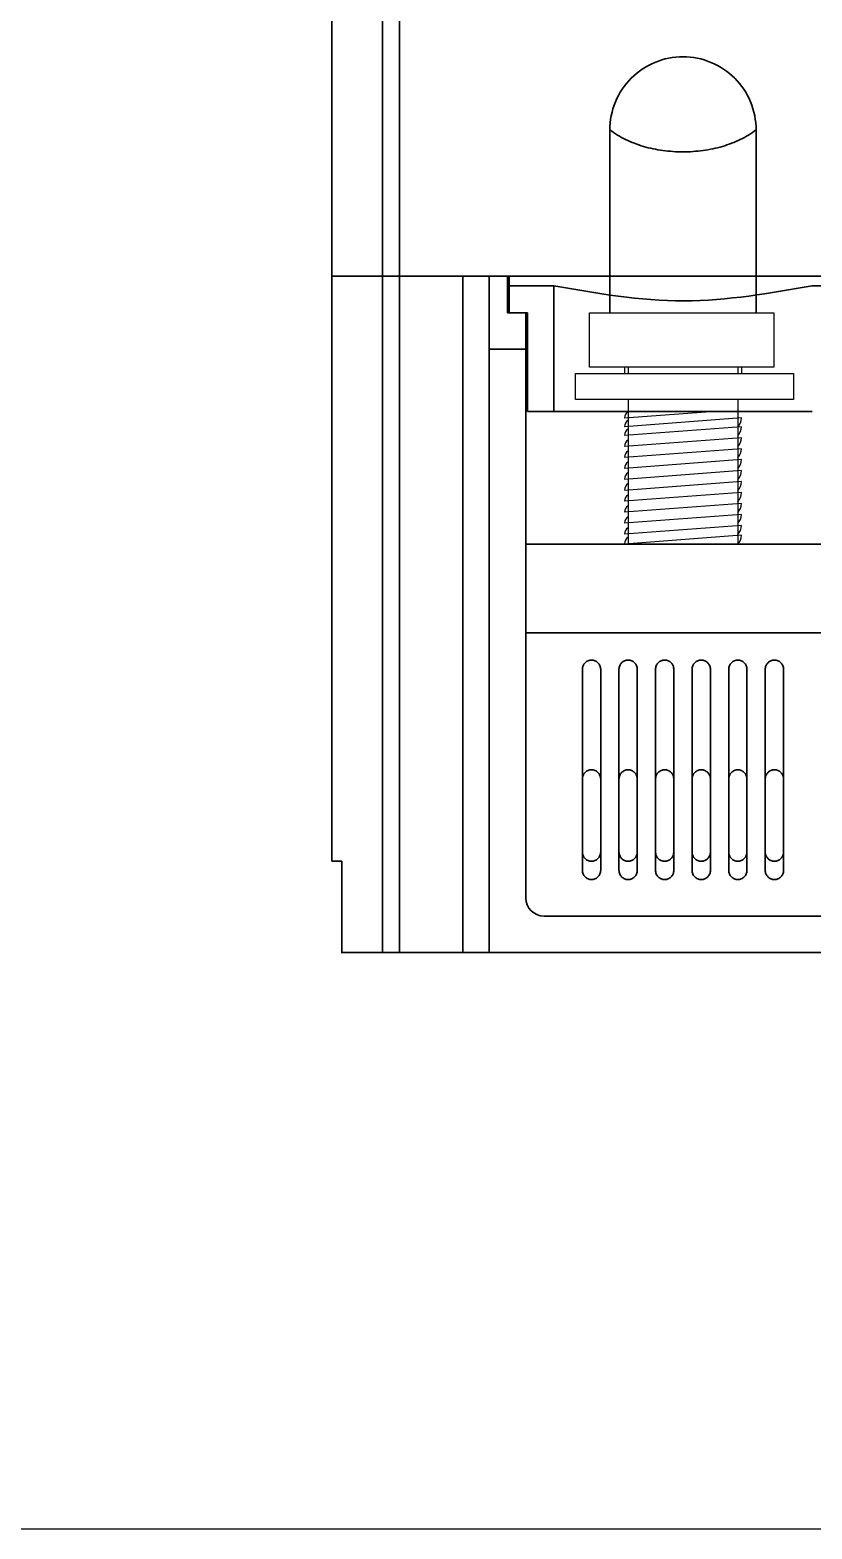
# Model space of a CAD drawing. Header units: millimetres. Extents: x 79 to 919, y 65 to 646.
# Drawn here: x 750.4 to 793.1, y 65 to 147 of the extents above; entities that cross this region are included whole.
import ezdxf

# ---------------------------------------------------------------- set-up
doc = ezdxf.new("R2010")
doc.units = ezdxf.units.MM
for name, color, linetype in [('3', 3, 'Continuous'), ('4', 133, 'Continuous'), ('55', 5, 'Continuous')]:
    doc.layers.add(name, color=color, linetype=linetype)

msp = doc.modelspace()

# ---------------------------------------------------------------- linework, layer by layer
at = {"color": 0, "linetype": 'ByBlock', "lineweight": 35}
for p, q in [((766.891, 133.517), (766.891, 186.217)), ((769.652, 96.517), (769.652, 186.217)), ((770.596, 96.517), (770.596, 186.217)), ((782.091, 131.517), (782.091, 141.517)), ((790.091, 131.517), (790.091, 141.517)), ((846.891, 133.517), (766.891, 133.517)), ((834.391, 133.517), (779.391, 133.517))]:
    msp.add_line(p, q, dxfattribs=at)
msp.add_lwpolyline([(79.485, 646.03), (919.402, 646.03), (919.402, 64.992), (79.485, 64.992)], close=True)
for points, knots in [([(782.091, 141.517), (782.091, 142.037), (782.299, 143.089), (783.189, 144.419), (784.519, 145.309), (785.571, 145.517), (786.091, 145.517)], [0, 0, 0, 0, 1.560723, 3.121445, 4.682168, 6.24289, 6.24289, 6.24289, 6.24289]), ([(786.091, 145.517), (786.611, 145.517), (787.663, 145.309), (788.992, 144.419), (789.883, 143.089), (790.091, 142.037), (790.091, 141.517)], [0, 0, 0, 0, 1.560723, 3.121445, 4.682168, 6.24289, 6.24289, 6.24289, 6.24289]), ([(782.091, 141.517), (782.361, 141.314), (782.953, 140.958), (783.937, 140.586), (784.995, 140.365), (786.091, 140.291), (787.187, 140.365), (788.245, 140.586), (789.228, 140.958), (789.821, 141.314), (790.091, 141.517)], [0, 0, 0, 0, 1.012314, 2.059029, 3.140808, 4.242998, 5.345189, 6.426967, 7.473683, 8.485997, 8.485997, 8.485997, 8.485997])]:
    msp.add_open_spline(points, degree=3, knots=knots, dxfattribs=at)
at = {"layer": '3', "color": 0, "linetype": 'ByBlock', "lineweight": 35}
for p, q in [((776.591, 133.517), (776.591, 132.981)), ((776.591, 133.517), (837.191, 133.517)), ((779.033, 132.981), (776.591, 132.981)), ((776.591, 132.981), (776.591, 131.517)), ((779.033, 126.117), (779.033, 132.981)), ((799.833, 132.981), (793.148, 132.981)), ((777.491, 131.517), (777.591, 131.517)), ((777.591, 131.517), (777.591, 126.117)), ((777.591, 126.117), (779.033, 126.117))]:
    msp.add_line(p, q, dxfattribs=at)
at = {"layer": '3'}
for p, q in [((780.985, 131.517), (791.066, 131.517)), ((780.985, 128.531), (780.985, 131.517)), ((791.066, 131.517), (791.066, 128.531)), ((791.066, 128.531), (780.985, 128.531)), ((782.891, 128.531), (782.891, 128.189)), ((783.091, 128.531), (783.091, 128.189)), ((789.091, 128.531), (789.091, 128.189)), ((789.291, 128.531), (789.291, 128.189)), ((783.091, 126.776), (783.091, 118.867)), ((789.091, 126.776), (789.091, 118.867)), ((787.834, 126.117), (782.891, 125.747)), ((789.291, 125.762), (782.891, 125.282)), ((789.291, 125.282), (782.891, 124.802)), ((789.291, 124.682), (782.891, 124.202)), ((789.291, 124.082), (782.891, 123.602)), ((789.291, 123.482), (782.891, 123.002)), ((789.291, 122.882), (782.891, 122.402)), ((789.291, 122.282), (782.891, 121.802)), ((789.291, 121.682), (782.891, 121.202)), ((789.291, 121.082), (782.891, 120.602)), ((789.291, 120.482), (782.891, 120.002)), ((789.291, 119.882), (782.891, 119.402)), ((789.291, 119.347), (782.891, 118.867))]:
    msp.add_line(p, q, dxfattribs=at)
msp.add_lwpolyline([(780.206, 128.189), (792.136, 128.189), (792.136, 126.776), (780.206, 126.776)], close=True, dxfattribs=at)
for centre, radius, start, end in [((783.305, 125.747), 0.414, 121.1623, 180), ((783.305, 125.282), 0.414, 121.1623, 180), ((788.598, 125.762), 0.693, 314.35203, 0), ((783.305, 124.802), 0.414, 121.1623, 180), ((788.598, 125.282), 0.693, 314.35203, 0), ((788.598, 124.682), 0.693, 314.35203, 0), ((783.305, 124.202), 0.414, 121.1623, 180), ((783.305, 123.602), 0.414, 121.1623, 180), ((788.598, 124.082), 0.693, 314.35203, 0), ((783.305, 123.002), 0.414, 121.1623, 180), ((788.598, 123.482), 0.693, 314.35203, 0), ((783.305, 122.417), 0.414, 121.1623, 180), ((783.305, 121.817), 0.414, 121.1623, 180), ((788.598, 122.882), 0.693, 314.35203, 0), ((788.598, 122.282), 0.693, 314.35203, 0), ((783.305, 121.202), 0.414, 121.1623, 180), ((788.598, 121.682), 0.693, 314.35203, 0), ((783.305, 120.602), 0.414, 121.1623, 180), ((788.598, 121.082), 0.693, 314.35203, 0), ((783.305, 120.002), 0.414, 121.1623, 180), ((783.305, 119.402), 0.414, 121.1623, 180), ((788.598, 120.482), 0.693, 314.35203, 0), ((788.598, 119.882), 0.693, 314.35203, 0), ((783.305, 118.882), 0.414, 121.1623, 180), ((788.598, 119.347), 0.693, 314.35203, 0)]:
    msp.add_arc(centre, radius, start, end, dxfattribs=at)
at = {"layer": '3', "color": 0, "linetype": 'ByBlock', "lineweight": 35}
msp.add_open_spline([(793.148, 132.981), (790.86, 132.599), (788.538, 132.168), (783.736, 132.158), (781.337, 132.596), (779.033, 132.981)], degree=3, knots=[0, 0, 0, 0, 0.5, 0.5, 1, 1, 1, 1], dxfattribs=at)
msp.add_rational_spline([(779.033, 126.117), (783.675, 126.117), (788.507, 126.117), (793.148, 126.117)], [0.989961183242, 0.963981359512, 0.963981359512, 0.989961183242], degree=3, dxfattribs=at)
at = {"layer": '4', "color": 0, "linetype": 'ByBlock', "lineweight": 35}
for p, q in [((766.891, 133.517), (766.891, 101.517)), ((766.891, 133.517), (774.055, 133.517)), ((774.055, 96.517), (774.055, 133.517)), ((774.055, 133.517), (775.491, 133.517)), ((775.491, 133.517), (775.491, 129.517)), ((775.491, 133.517), (776.491, 133.517)), ((776.491, 133.517), (776.491, 131.517)), ((776.491, 133.517), (776.591, 133.517)), ((777.491, 131.517), (776.491, 131.517)), ((777.491, 129.517), (777.491, 131.517)), ((775.491, 129.517), (775.491, 96.517)), ((775.491, 129.517), (777.491, 129.517)), ((777.491, 129.517), (777.491, 99.517)), ((780.591, 101.017), (780.591, 112.017)), ((781.591, 112.017), (781.591, 101.017)), ((782.591, 101.017), (782.591, 112.017)), ((783.591, 112.017), (783.591, 101.017)), ((784.591, 101.017), (784.591, 112.017)), ((785.591, 112.017), (785.591, 101.017)), ((786.591, 101.017), (786.591, 112.017)), ((787.591, 112.017), (787.591, 101.017)), ((788.591, 101.017), (788.591, 112.017)), ((789.591, 112.017), (789.591, 101.017)), ((790.591, 101.017), (790.591, 112.017)), ((791.591, 112.017), (791.591, 101.017)), ((767.428, 101.517), (766.891, 101.517)), ((778.491, 98.517), (793.691, 98.517)), ((774.055, 96.517), (767.441, 96.517)), ((775.491, 96.517), (774.055, 96.517)), ((838.291, 96.517), (775.491, 96.517))]:
    msp.add_line(p, q, dxfattribs=at)
at = {"layer": '4', "color": 0, "linetype": 'ByBlock', "lineweight": 35, "extrusion": (0, 0, -1)}
msp.add_arc((-778.491, 99.517), 1, 270, 0, dxfattribs=at)
at = {"layer": '4', "color": 0, "linetype": 'ByBlock', "lineweight": 35}
for points in [[(777.491, 118.867), (783.107, 118.867), (789.075, 118.867), (794.691, 118.867)], [(794.691, 114.017), (789.075, 114.017), (783.107, 114.017), (777.491, 114.017)]]:
    msp.add_rational_spline(points, [1, 0.960635087259, 0.960635087259, 1], degree=3, dxfattribs=at)
for points, knots in [([(781.591, 112.017), (781.591, 112.05), (781.587, 112.083), (781.574, 112.148), (781.565, 112.18), (781.539, 112.241), (781.523, 112.27), (781.486, 112.324), (781.465, 112.35), (781.395, 112.419), (781.339, 112.455), (781.25, 112.492), (781.218, 112.501), (781.154, 112.514), (781.122, 112.517), (781.058, 112.517), (781.025, 112.514), (780.962, 112.501), (780.931, 112.492), (780.871, 112.467), (780.842, 112.452), (780.788, 112.416), (780.763, 112.396), (780.716, 112.349), (780.695, 112.324), (780.658, 112.27), (780.643, 112.241), (780.617, 112.18), (780.607, 112.148), (780.594, 112.084), (780.591, 112.05), (780.591, 112.017)], [0, 0, 0, 0, 0.0625, 0.0625, 0.125, 0.125, 0.1875, 0.1875, 0.25, 0.25, 0.375, 0.375, 0.4375, 0.4375, 0.5, 0.5, 0.5625, 0.5625, 0.625, 0.625, 0.6875, 0.6875, 0.75, 0.75, 0.8125, 0.8125, 0.875, 0.875, 0.9375, 0.9375, 1, 1, 1, 1]), ([(783.591, 112.017), (783.591, 112.05), (783.587, 112.083), (783.575, 112.147), (783.565, 112.179), (783.54, 112.239), (783.524, 112.268), (783.488, 112.323), (783.467, 112.348), (783.397, 112.417), (783.341, 112.454), (783.221, 112.504), (783.156, 112.517), (783.058, 112.517), (783.025, 112.514), (782.961, 112.501), (782.93, 112.491), (782.87, 112.467), (782.841, 112.451), (782.787, 112.415), (782.761, 112.395), (782.715, 112.348), (782.694, 112.323), (782.658, 112.269), (782.642, 112.239), (782.617, 112.179), (782.607, 112.147), (782.594, 112.083), (782.591, 112.05), (782.591, 112.017)], [0, 0, 0, 0, 0.0625, 0.0625, 0.125, 0.125, 0.1875, 0.1875, 0.25, 0.25, 0.375, 0.375, 0.5, 0.5, 0.5625, 0.5625, 0.625, 0.625, 0.6875, 0.6875, 0.75, 0.75, 0.8125, 0.8125, 0.875, 0.875, 0.9375, 0.9375, 1, 1, 1, 1]), ([(785.591, 112.017), (785.591, 112.05), (785.587, 112.082), (785.575, 112.146), (785.565, 112.178), (785.54, 112.239), (785.525, 112.267), (785.488, 112.322), (785.467, 112.347), (785.398, 112.417), (785.342, 112.454), (785.222, 112.504), (785.156, 112.517), (785.058, 112.517), (785.025, 112.514), (784.961, 112.501), (784.93, 112.491), (784.87, 112.466), (784.84, 112.451), (784.786, 112.415), (784.761, 112.394), (784.714, 112.347), (784.693, 112.322), (784.657, 112.268), (784.642, 112.239), (784.616, 112.178), (784.607, 112.147), (784.594, 112.083), (784.591, 112.05), (784.591, 112.017)], [0, 0, 0, 0, 0.0625, 0.0625, 0.125, 0.125, 0.1875, 0.1875, 0.25, 0.25, 0.375, 0.375, 0.5, 0.5, 0.5625, 0.5625, 0.625, 0.625, 0.6875, 0.6875, 0.75, 0.75, 0.8125, 0.8125, 0.875, 0.875, 0.9375, 0.9375, 1, 1, 1, 1]), ([(787.591, 112.017), (787.591, 112.05), (787.588, 112.082), (787.575, 112.146), (787.565, 112.178), (787.54, 112.239), (787.525, 112.268), (787.488, 112.322), (787.467, 112.348), (787.398, 112.417), (787.342, 112.454), (787.222, 112.504), (787.156, 112.517), (787.058, 112.517), (787.025, 112.514), (786.961, 112.501), (786.93, 112.491), (786.869, 112.466), (786.84, 112.451), (786.786, 112.415), (786.761, 112.394), (786.714, 112.347), (786.693, 112.322), (786.657, 112.268), (786.641, 112.239), (786.616, 112.178), (786.607, 112.147), (786.594, 112.083), (786.591, 112.05), (786.591, 112.017)], [0, 0, 0, 0, 0.0625, 0.0625, 0.125, 0.125, 0.1875, 0.1875, 0.25, 0.25, 0.375, 0.375, 0.5, 0.5, 0.5625, 0.5625, 0.625, 0.625, 0.6875, 0.6875, 0.75, 0.75, 0.8125, 0.8125, 0.875, 0.875, 0.9375, 0.9375, 1, 1, 1, 1]), ([(789.591, 112.017), (789.591, 112.05), (789.588, 112.083), (789.575, 112.147), (789.565, 112.179), (789.54, 112.24), (789.524, 112.268), (789.488, 112.323), (789.467, 112.348), (789.397, 112.417), (789.342, 112.454), (789.222, 112.504), (789.156, 112.517), (789.059, 112.517), (789.026, 112.514), (788.962, 112.501), (788.931, 112.492), (788.87, 112.467), (788.841, 112.451), (788.787, 112.415), (788.762, 112.395), (788.715, 112.348), (788.694, 112.323), (788.658, 112.269), (788.642, 112.239), (788.617, 112.179), (788.607, 112.147), (788.594, 112.083), (788.591, 112.05), (788.591, 112.017)], [0, 0, 0, 0, 0.0625, 0.0625, 0.125, 0.125, 0.1875, 0.1875, 0.25, 0.25, 0.375, 0.375, 0.5, 0.5, 0.5625, 0.5625, 0.625, 0.625, 0.6875, 0.6875, 0.75, 0.75, 0.8125, 0.8125, 0.875, 0.875, 0.9375, 0.9375, 1, 1, 1, 1]), ([(791.591, 112.017), (791.591, 112.05), (791.587, 112.083), (791.574, 112.148), (791.565, 112.18), (791.539, 112.241), (791.523, 112.27), (791.487, 112.324), (791.465, 112.35), (791.396, 112.418), (791.34, 112.455), (791.251, 112.492), (791.219, 112.501), (791.156, 112.514), (791.124, 112.517), (791.059, 112.517), (791.027, 112.514), (790.963, 112.501), (790.932, 112.492), (790.872, 112.468), (790.843, 112.452), (790.789, 112.417), (790.763, 112.396), (790.716, 112.35), (790.695, 112.324), (790.659, 112.27), (790.643, 112.241), (790.617, 112.18), (790.607, 112.148), (790.594, 112.084), (790.591, 112.05), (790.591, 112.017)], [0, 0, 0, 0, 0.0625, 0.0625, 0.125, 0.125, 0.1875, 0.1875, 0.25, 0.25, 0.375, 0.375, 0.4375, 0.4375, 0.5, 0.5, 0.5625, 0.5625, 0.625, 0.625, 0.6875, 0.6875, 0.75, 0.75, 0.8125, 0.8125, 0.875, 0.875, 0.9375, 0.9375, 1, 1, 1, 1]), ([(780.591, 106.017), (780.591, 106.05), (780.594, 106.084), (780.607, 106.149), (780.617, 106.18), (780.643, 106.241), (780.659, 106.27), (780.695, 106.324), (780.716, 106.349), (780.763, 106.396), (780.788, 106.416), (780.842, 106.452), (780.871, 106.467), (780.931, 106.492), (780.962, 106.501), (781.025, 106.514), (781.057, 106.517), (781.122, 106.517), (781.154, 106.514), (781.218, 106.502), (781.249, 106.492), (781.339, 106.456), (781.395, 106.419), (781.465, 106.35), (781.486, 106.325), (781.523, 106.27), (781.539, 106.241), (781.564, 106.18), (781.574, 106.148), (781.587, 106.083), (781.591, 106.05), (781.591, 106.017)], [0, 0, 0, 0, 0.0625, 0.0625, 0.125, 0.125, 0.1875, 0.1875, 0.25, 0.25, 0.3125, 0.3125, 0.375, 0.375, 0.4375, 0.4375, 0.5, 0.5, 0.5625, 0.5625, 0.625, 0.625, 0.75, 0.75, 0.8125, 0.8125, 0.875, 0.875, 0.9375, 0.9375, 1, 1, 1, 1]), ([(782.591, 106.017), (782.591, 106.05), (782.594, 106.083), (782.607, 106.147), (782.617, 106.179), (782.642, 106.239), (782.658, 106.269), (782.694, 106.323), (782.715, 106.348), (782.761, 106.394), (782.787, 106.415), (782.841, 106.451), (782.87, 106.466), (782.93, 106.491), (782.961, 106.501), (783.025, 106.514), (783.058, 106.517), (783.155, 106.517), (783.221, 106.504), (783.341, 106.455), (783.397, 106.418), (783.466, 106.349), (783.487, 106.323), (783.524, 106.268), (783.54, 106.24), (783.565, 106.179), (783.575, 106.147), (783.587, 106.083), (783.591, 106.05), (783.591, 106.017)], [0, 0, 0, 0, 0.0625, 0.0625, 0.125, 0.125, 0.1875, 0.1875, 0.25, 0.25, 0.3125, 0.3125, 0.375, 0.375, 0.4375, 0.4375, 0.5, 0.5, 0.625, 0.625, 0.75, 0.75, 0.8125, 0.8125, 0.875, 0.875, 0.9375, 0.9375, 1, 1, 1, 1]), ([(784.591, 106.017), (784.591, 106.05), (784.594, 106.083), (784.607, 106.147), (784.616, 106.178), (784.641, 106.239), (784.657, 106.268), (784.693, 106.322), (784.714, 106.347), (784.761, 106.394), (784.786, 106.414), (784.84, 106.451), (784.869, 106.466), (784.93, 106.491), (784.961, 106.501), (785.025, 106.514), (785.058, 106.517), (785.156, 106.517), (785.221, 106.504), (785.342, 106.454), (785.398, 106.417), (785.467, 106.348), (785.488, 106.322), (785.525, 106.268), (785.54, 106.239), (785.565, 106.178), (785.575, 106.146), (785.588, 106.082), (785.591, 106.05), (785.591, 106.017)], [0, 0, 0, 0, 0.0625, 0.0625, 0.125, 0.125, 0.1875, 0.1875, 0.25, 0.25, 0.3125, 0.3125, 0.375, 0.375, 0.4375, 0.4375, 0.5, 0.5, 0.625, 0.625, 0.75, 0.75, 0.8125, 0.8125, 0.875, 0.875, 0.9375, 0.9375, 1, 1, 1, 1]), ([(786.591, 106.017), (786.591, 106.05), (786.594, 106.082), (786.607, 106.146), (786.616, 106.178), (786.641, 106.239), (786.657, 106.267), (786.693, 106.322), (786.714, 106.347), (786.783, 106.417), (786.839, 106.454), (786.96, 106.504), (787.025, 106.517), (787.123, 106.517), (787.156, 106.514), (787.22, 106.501), (787.251, 106.491), (787.312, 106.467), (787.341, 106.451), (787.395, 106.415), (787.421, 106.394), (787.467, 106.347), (787.488, 106.322), (787.524, 106.268), (787.54, 106.239), (787.565, 106.178), (787.575, 106.147), (787.587, 106.083), (787.591, 106.05), (787.591, 106.017)], [0, 0, 0, 0, 0.0625, 0.0625, 0.125, 0.125, 0.1875, 0.1875, 0.25, 0.25, 0.375, 0.375, 0.5, 0.5, 0.5625, 0.5625, 0.625, 0.625, 0.6875, 0.6875, 0.75, 0.75, 0.8125, 0.8125, 0.875, 0.875, 0.9375, 0.9375, 1, 1, 1, 1]), ([(788.591, 106.017), (788.591, 106.05), (788.594, 106.083), (788.607, 106.147), (788.617, 106.179), (788.642, 106.239), (788.657, 106.268), (788.694, 106.323), (788.715, 106.348), (788.785, 106.417), (788.84, 106.454), (788.961, 106.504), (789.026, 106.517), (789.123, 106.517), (789.156, 106.514), (789.22, 106.501), (789.251, 106.492), (789.312, 106.467), (789.341, 106.451), (789.395, 106.415), (789.42, 106.395), (789.467, 106.348), (789.487, 106.323), (789.524, 106.269), (789.54, 106.24), (789.565, 106.179), (789.574, 106.148), (789.587, 106.083), (789.591, 106.05), (789.591, 106.017)], [0, 0, 0, 0, 0.0625, 0.0625, 0.125, 0.125, 0.1875, 0.1875, 0.25, 0.25, 0.375, 0.375, 0.5, 0.5, 0.5625, 0.5625, 0.625, 0.625, 0.6875, 0.6875, 0.75, 0.75, 0.8125, 0.8125, 0.875, 0.875, 0.9375, 0.9375, 1, 1, 1, 1]), ([(790.591, 106.017), (790.591, 106.05), (790.594, 106.083), (790.607, 106.148), (790.617, 106.18), (790.643, 106.241), (790.658, 106.27), (790.695, 106.325), (790.717, 106.35), (790.787, 106.419), (790.842, 106.456), (790.932, 106.492), (790.964, 106.502), (791.027, 106.514), (791.059, 106.517), (791.124, 106.517), (791.157, 106.514), (791.22, 106.501), (791.25, 106.492), (791.31, 106.467), (791.339, 106.452), (791.393, 106.416), (791.419, 106.396), (791.489, 106.327), (791.526, 106.272), (791.565, 106.18), (791.574, 106.149), (791.587, 106.084), (791.591, 106.05), (791.591, 106.017)], [0, 0, 0, 0, 0.0625, 0.0625, 0.125, 0.125, 0.1875, 0.1875, 0.25, 0.25, 0.375, 0.375, 0.4375, 0.4375, 0.5, 0.5, 0.5625, 0.5625, 0.625, 0.625, 0.6875, 0.6875, 0.75, 0.75, 0.875, 0.875, 0.9375, 0.9375, 1, 1, 1, 1]), ([(780.591, 102.017), (780.591, 101.983), (780.594, 101.95), (780.607, 101.886), (780.617, 101.854), (780.643, 101.793), (780.658, 101.764), (780.695, 101.71), (780.716, 101.684), (780.786, 101.615), (780.841, 101.579), (780.931, 101.542), (780.962, 101.533), (781.026, 101.52), (781.057, 101.517), (781.122, 101.517), (781.155, 101.52), (781.218, 101.532), (781.249, 101.541), (781.309, 101.566), (781.338, 101.581), (781.393, 101.617), (781.418, 101.637), (781.465, 101.684), (781.486, 101.709), (781.523, 101.763), (781.539, 101.792), (781.565, 101.854), (781.574, 101.885), (781.587, 101.95), (781.591, 101.983), (781.591, 102.017)], [0, 0, 0, 0, 0.0625, 0.0625, 0.125, 0.125, 0.1875, 0.1875, 0.25, 0.25, 0.375, 0.375, 0.4375, 0.4375, 0.5, 0.5, 0.5625, 0.5625, 0.625, 0.625, 0.6875, 0.6875, 0.75, 0.75, 0.8125, 0.8125, 0.875, 0.875, 0.9375, 0.9375, 1, 1, 1, 1]), ([(782.591, 102.017), (782.591, 101.984), (782.594, 101.951), (782.607, 101.887), (782.617, 101.855), (782.642, 101.794), (782.657, 101.766), (782.694, 101.711), (782.715, 101.686), (782.784, 101.617), (782.84, 101.58), (782.96, 101.53), (783.025, 101.517), (783.122, 101.517), (783.155, 101.52), (783.219, 101.533), (783.25, 101.542), (783.311, 101.567), (783.34, 101.582), (783.394, 101.618), (783.42, 101.639), (783.467, 101.685), (783.487, 101.711), (783.524, 101.765), (783.54, 101.794), (783.565, 101.855), (783.575, 101.886), (783.587, 101.95), (783.591, 101.984), (783.591, 102.017)], [0, 0, 0, 0, 0.0625, 0.0625, 0.125, 0.125, 0.1875, 0.1875, 0.25, 0.25, 0.375, 0.375, 0.5, 0.5, 0.5625, 0.5625, 0.625, 0.625, 0.6875, 0.6875, 0.75, 0.75, 0.8125, 0.8125, 0.875, 0.875, 0.9375, 0.9375, 1, 1, 1, 1]), ([(784.591, 102.017), (784.591, 101.984), (784.594, 101.951), (784.607, 101.887), (784.616, 101.856), (784.641, 101.795), (784.657, 101.766), (784.693, 101.712), (784.714, 101.686), (784.783, 101.617), (784.839, 101.58), (784.959, 101.53), (785.025, 101.517), (785.123, 101.517), (785.156, 101.52), (785.22, 101.533), (785.251, 101.542), (785.312, 101.567), (785.341, 101.583), (785.395, 101.619), (785.421, 101.64), (785.467, 101.686), (785.488, 101.712), (785.524, 101.766), (785.54, 101.795), (785.565, 101.855), (785.575, 101.887), (785.587, 101.951), (785.591, 101.984), (785.591, 102.017)], [0, 0, 0, 0, 0.0625, 0.0625, 0.125, 0.125, 0.1875, 0.1875, 0.25, 0.25, 0.375, 0.375, 0.5, 0.5, 0.5625, 0.5625, 0.625, 0.625, 0.6875, 0.6875, 0.75, 0.75, 0.8125, 0.8125, 0.875, 0.875, 0.9375, 0.9375, 1, 1, 1, 1]), ([(786.591, 102.017), (786.591, 101.984), (786.594, 101.951), (786.607, 101.887), (786.616, 101.856), (786.641, 101.795), (786.657, 101.766), (786.693, 101.712), (786.714, 101.686), (786.784, 101.617), (786.839, 101.58), (786.96, 101.53), (787.025, 101.517), (787.123, 101.517), (787.156, 101.52), (787.22, 101.533), (787.252, 101.542), (787.312, 101.567), (787.341, 101.583), (787.395, 101.619), (787.421, 101.64), (787.467, 101.686), (787.488, 101.712), (787.524, 101.766), (787.54, 101.795), (787.565, 101.856), (787.575, 101.887), (787.587, 101.951), (787.591, 101.984), (787.591, 102.017)], [0, 0, 0, 0, 0.0625, 0.0625, 0.125, 0.125, 0.1875, 0.1875, 0.25, 0.25, 0.375, 0.375, 0.5, 0.5, 0.5625, 0.5625, 0.625, 0.625, 0.6875, 0.6875, 0.75, 0.75, 0.8125, 0.8125, 0.875, 0.875, 0.9375, 0.9375, 1, 1, 1, 1]), ([(788.591, 102.017), (788.591, 101.984), (788.594, 101.951), (788.607, 101.887), (788.617, 101.855), (788.642, 101.794), (788.657, 101.765), (788.694, 101.711), (788.715, 101.685), (788.785, 101.616), (788.84, 101.579), (788.961, 101.53), (789.026, 101.517), (789.124, 101.517), (789.156, 101.52), (789.22, 101.533), (789.251, 101.542), (789.312, 101.567), (789.341, 101.583), (789.395, 101.619), (789.42, 101.639), (789.467, 101.686), (789.488, 101.711), (789.524, 101.765), (789.54, 101.794), (789.565, 101.855), (789.575, 101.886), (789.587, 101.95), (789.591, 101.984), (789.591, 102.017)], [0, 0, 0, 0, 0.0625, 0.0625, 0.125, 0.125, 0.1875, 0.1875, 0.25, 0.25, 0.375, 0.375, 0.5, 0.5, 0.5625, 0.5625, 0.625, 0.625, 0.6875, 0.6875, 0.75, 0.75, 0.8125, 0.8125, 0.875, 0.875, 0.9375, 0.9375, 1, 1, 1, 1]), ([(790.591, 102.017), (790.591, 101.983), (790.594, 101.95), (790.607, 101.886), (790.617, 101.854), (790.643, 101.793), (790.658, 101.764), (790.695, 101.709), (790.717, 101.684), (790.786, 101.615), (790.842, 101.578), (790.932, 101.542), (790.964, 101.532), (791.027, 101.52), (791.059, 101.517), (791.124, 101.517), (791.156, 101.52), (791.22, 101.533), (791.25, 101.542), (791.31, 101.567), (791.339, 101.582), (791.393, 101.618), (791.419, 101.638), (791.489, 101.707), (791.526, 101.762), (791.565, 101.854), (791.574, 101.885), (791.587, 101.95), (791.591, 101.983), (791.591, 102.017)], [0, 0, 0, 0, 0.0625, 0.0625, 0.125, 0.125, 0.1875, 0.1875, 0.25, 0.25, 0.375, 0.375, 0.4375, 0.4375, 0.5, 0.5, 0.5625, 0.5625, 0.625, 0.625, 0.6875, 0.6875, 0.75, 0.75, 0.875, 0.875, 0.9375, 0.9375, 1, 1, 1, 1]), ([(780.591, 101.017), (780.591, 100.983), (780.594, 100.951), (780.607, 100.886), (780.617, 100.854), (780.643, 100.793), (780.658, 100.764), (780.695, 100.71), (780.716, 100.684), (780.786, 100.616), (780.841, 100.579), (780.931, 100.542), (780.962, 100.533), (781.026, 100.52), (781.058, 100.517), (781.122, 100.517), (781.155, 100.52), (781.218, 100.532), (781.249, 100.542), (781.309, 100.566), (781.339, 100.581), (781.393, 100.617), (781.418, 100.638), (781.465, 100.684), (781.486, 100.709), (781.523, 100.763), (781.539, 100.793), (781.565, 100.854), (781.574, 100.885), (781.587, 100.95), (781.591, 100.983), (781.591, 101.017)], [0, 0, 0, 0, 0.0625, 0.0625, 0.125, 0.125, 0.1875, 0.1875, 0.25, 0.25, 0.375, 0.375, 0.4375, 0.4375, 0.5, 0.5, 0.5625, 0.5625, 0.625, 0.625, 0.6875, 0.6875, 0.75, 0.75, 0.8125, 0.8125, 0.875, 0.875, 0.9375, 0.9375, 1, 1, 1, 1]), ([(782.591, 101.017), (782.591, 100.984), (782.594, 100.951), (782.607, 100.887), (782.617, 100.855), (782.642, 100.794), (782.657, 100.766), (782.694, 100.711), (782.715, 100.686), (782.784, 100.617), (782.84, 100.58), (782.93, 100.542), (782.961, 100.533), (783.025, 100.52), (783.058, 100.517), (783.122, 100.517), (783.155, 100.52), (783.219, 100.533), (783.25, 100.542), (783.311, 100.567), (783.34, 100.582), (783.394, 100.618), (783.42, 100.639), (783.467, 100.685), (783.487, 100.711), (783.524, 100.765), (783.54, 100.794), (783.565, 100.855), (783.574, 100.886), (783.587, 100.95), (783.591, 100.984), (783.591, 101.017)], [0, 0, 0, 0, 0.0625, 0.0625, 0.125, 0.125, 0.1875, 0.1875, 0.25, 0.25, 0.375, 0.375, 0.4375, 0.4375, 0.5, 0.5, 0.5625, 0.5625, 0.625, 0.625, 0.6875, 0.6875, 0.75, 0.75, 0.8125, 0.8125, 0.875, 0.875, 0.9375, 0.9375, 1, 1, 1, 1]), ([(784.591, 101.017), (784.591, 100.984), (784.594, 100.951), (784.607, 100.887), (784.616, 100.856), (784.641, 100.795), (784.657, 100.766), (784.693, 100.712), (784.714, 100.686), (784.783, 100.617), (784.839, 100.58), (784.959, 100.53), (785.025, 100.517), (785.123, 100.517), (785.156, 100.52), (785.22, 100.533), (785.251, 100.542), (785.312, 100.567), (785.341, 100.583), (785.395, 100.619), (785.421, 100.64), (785.467, 100.686), (785.488, 100.712), (785.524, 100.766), (785.54, 100.795), (785.565, 100.856), (785.575, 100.887), (785.587, 100.951), (785.591, 100.984), (785.591, 101.017)], [0, 0, 0, 0, 0.0625, 0.0625, 0.125, 0.125, 0.1875, 0.1875, 0.25, 0.25, 0.375, 0.375, 0.5, 0.5, 0.5625, 0.5625, 0.625, 0.625, 0.6875, 0.6875, 0.75, 0.75, 0.8125, 0.8125, 0.875, 0.875, 0.9375, 0.9375, 1, 1, 1, 1]), ([(786.591, 101.017), (786.591, 100.984), (786.594, 100.951), (786.607, 100.887), (786.616, 100.855), (786.642, 100.795), (786.657, 100.766), (786.693, 100.712), (786.715, 100.686), (786.784, 100.617), (786.84, 100.58), (786.96, 100.53), (787.026, 100.517), (787.124, 100.517), (787.157, 100.52), (787.221, 100.533), (787.252, 100.542), (787.312, 100.568), (787.342, 100.583), (787.396, 100.619), (787.421, 100.64), (787.468, 100.687), (787.488, 100.712), (787.524, 100.766), (787.54, 100.795), (787.565, 100.856), (787.575, 100.887), (787.587, 100.951), (787.591, 100.984), (787.591, 101.017)], [0, 0, 0, 0, 0.0625, 0.0625, 0.125, 0.125, 0.1875, 0.1875, 0.25, 0.25, 0.375, 0.375, 0.5, 0.5, 0.5625, 0.5625, 0.625, 0.625, 0.6875, 0.6875, 0.75, 0.75, 0.8125, 0.8125, 0.875, 0.875, 0.9375, 0.9375, 1, 1, 1, 1]), ([(788.591, 101.017), (788.591, 100.984), (788.594, 100.951), (788.607, 100.887), (788.617, 100.855), (788.642, 100.794), (788.657, 100.765), (788.694, 100.711), (788.715, 100.685), (788.785, 100.616), (788.841, 100.579), (788.961, 100.53), (789.026, 100.517), (789.124, 100.517), (789.157, 100.52), (789.221, 100.533), (789.252, 100.542), (789.312, 100.567), (789.341, 100.583), (789.395, 100.619), (789.42, 100.639), (789.467, 100.686), (789.488, 100.711), (789.524, 100.765), (789.54, 100.794), (789.565, 100.855), (789.575, 100.886), (789.587, 100.951), (789.591, 100.984), (789.591, 101.017)], [0, 0, 0, 0, 0.0625, 0.0625, 0.125, 0.125, 0.1875, 0.1875, 0.25, 0.25, 0.375, 0.375, 0.5, 0.5, 0.5625, 0.5625, 0.625, 0.625, 0.6875, 0.6875, 0.75, 0.75, 0.8125, 0.8125, 0.875, 0.875, 0.9375, 0.9375, 1, 1, 1, 1]), ([(790.591, 101.017), (790.591, 100.983), (790.594, 100.95), (790.607, 100.886), (790.617, 100.854), (790.643, 100.793), (790.658, 100.764), (790.695, 100.709), (790.717, 100.684), (790.786, 100.615), (790.842, 100.578), (790.932, 100.542), (790.964, 100.532), (791.027, 100.52), (791.059, 100.517), (791.124, 100.517), (791.157, 100.52), (791.22, 100.533), (791.251, 100.542), (791.311, 100.567), (791.34, 100.582), (791.394, 100.618), (791.419, 100.638), (791.466, 100.684), (791.487, 100.71), (791.523, 100.764), (791.539, 100.793), (791.565, 100.854), (791.574, 100.885), (791.587, 100.95), (791.591, 100.983), (791.591, 101.017)], [0, 0, 0, 0, 0.0625, 0.0625, 0.125, 0.125, 0.1875, 0.1875, 0.25, 0.25, 0.375, 0.375, 0.4375, 0.4375, 0.5, 0.5, 0.5625, 0.5625, 0.625, 0.625, 0.6875, 0.6875, 0.75, 0.75, 0.8125, 0.8125, 0.875, 0.875, 0.9375, 0.9375, 1, 1, 1, 1])]:
    msp.add_open_spline(points, degree=3, knots=knots, dxfattribs=at)
msp.add_open_spline([(767.428, 101.517), (767.433, 99.85), (767.437, 98.184), (767.441, 96.517)], degree=3, dxfattribs=at)
at = {"layer": '55', "color": 0, "linetype": 'ByBlock', "lineweight": 35}
for p, q in [((776.591, 132.84), (776.491, 132.84)), ((776.591, 132.836), (776.491, 132.836)), ((767.442, 96.517), (767.391, 96.517))]:
    msp.add_line(p, q, dxfattribs=at)
msp.add_arc((778.191, 130.217), 2.25, 135.328, 139.07621, dxfattribs=at)
msp.add_open_spline([(776.585, 131.923), (776.547, 131.908), (776.51, 131.893), (776.474, 131.878)], degree=3, dxfattribs=at)

doc.saveas('drawing.dxf')
